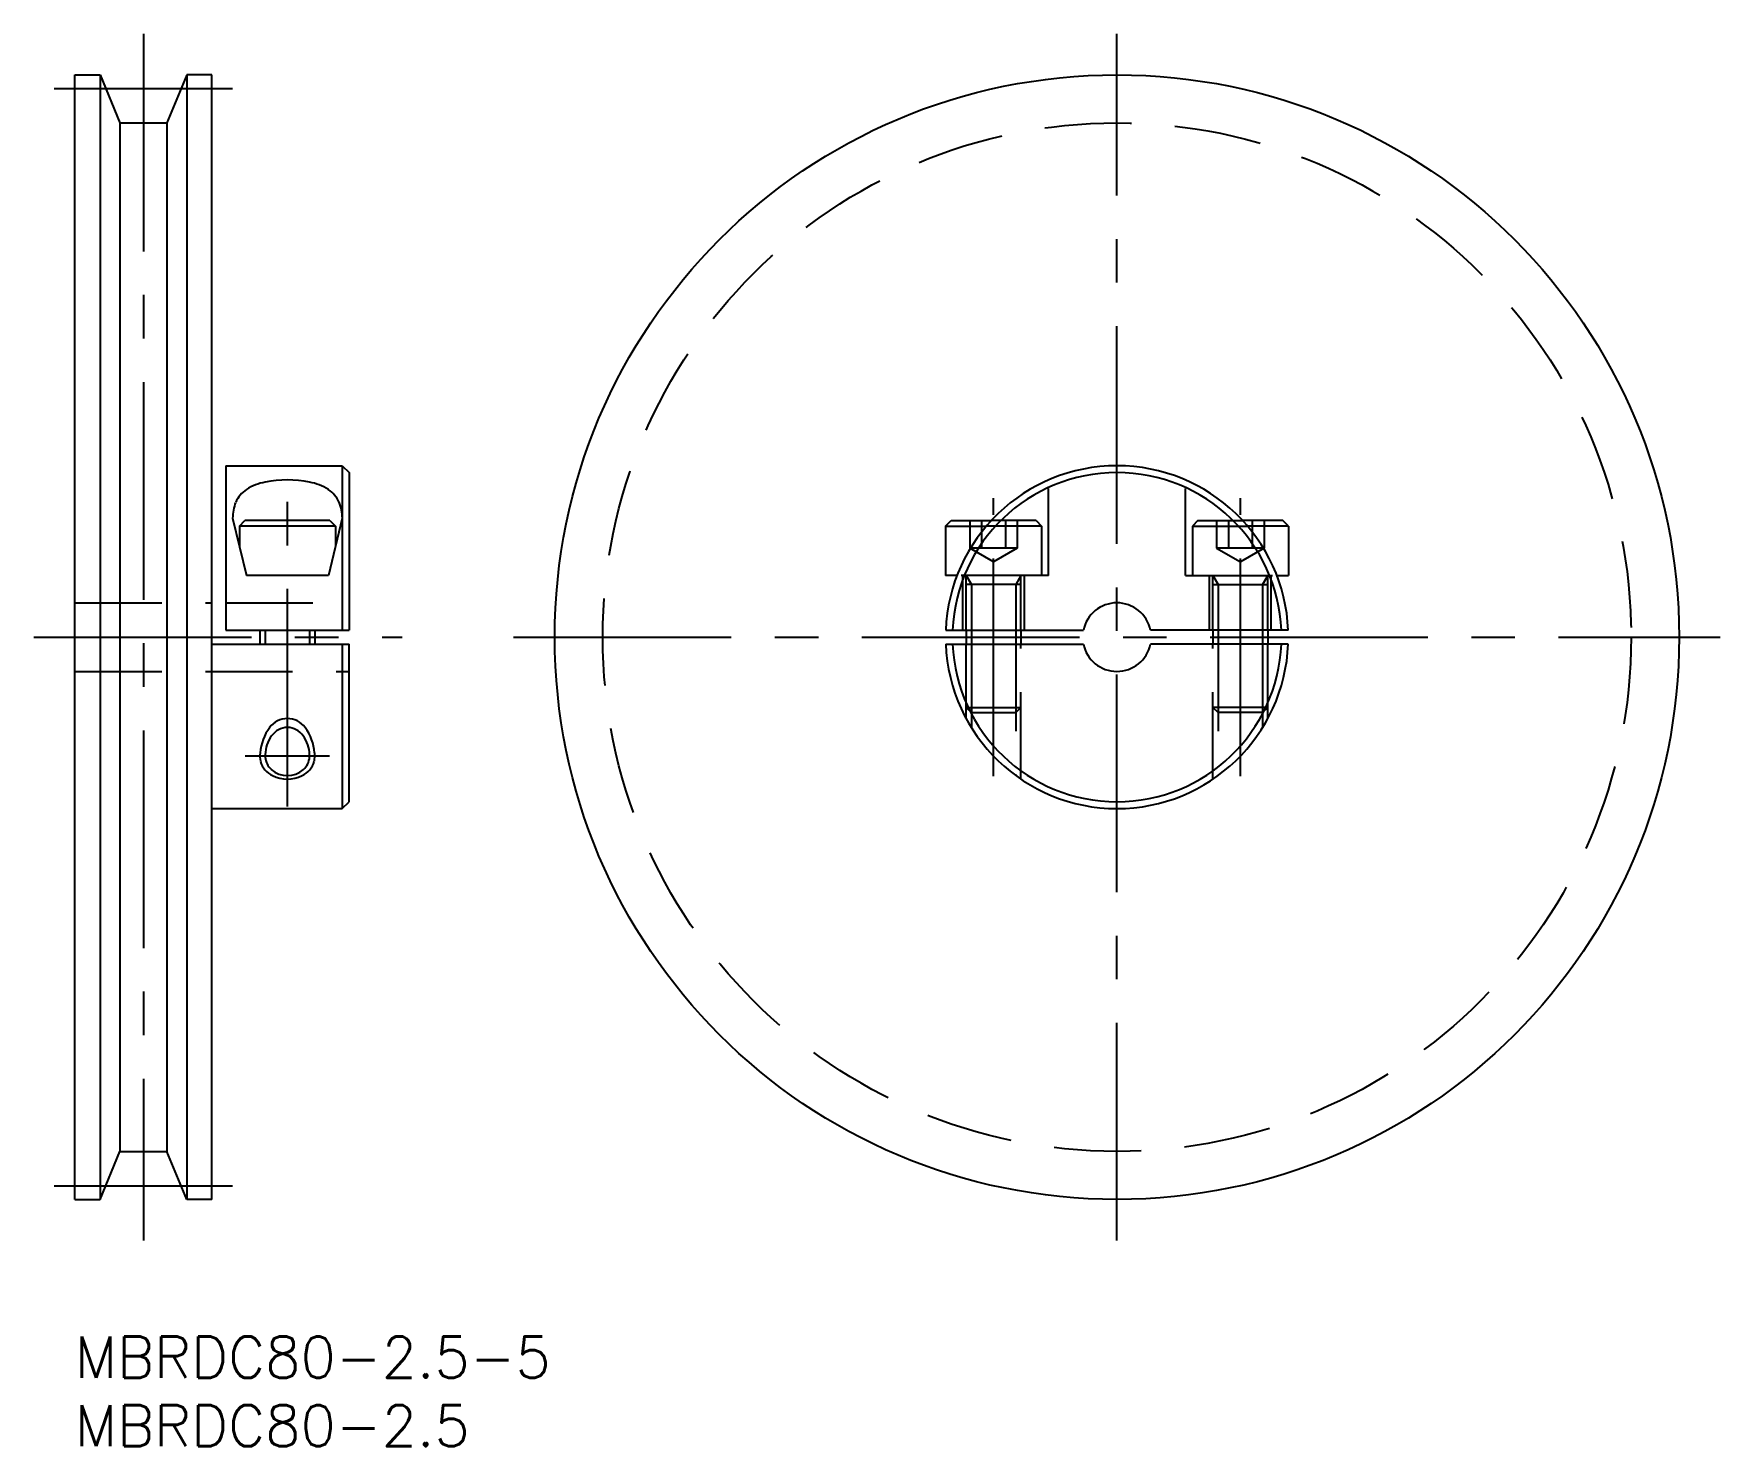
# Model space of a CAD drawing. Extents: x -3 to 120, y -8 to 95.
import ezdxf

# ---------------------------------------------------------------- set-up
doc = ezdxf.new("R2010")
doc.units = 0
doc.header["$LTSCALE"] = 0.5
doc.linetypes.add('CENTER', pattern=[50.8, 31.75, -6.35, 6.35, -6.35])
doc.linetypes.add('DASHED', pattern=[19.05, 12.7, -6.35])
for name, color, linetype in [('MSM_CENTER', 1, 'CENTER'), ('MSM_CONTINUOUS', 7, 'CONTINUOUS'), ('MSM_DASHED', 4, 'DASHED'), ('MSM_NARROW', 5, 'CONTINUOUS'), ('MSM_PART_NUMBER', 7, 'CONTINUOUS')]:
    doc.layers.add(name, color=color, linetype=linetype)
doc.styles.get("Standard").update_dxf_attribs({"font": 'txt.shx', "height": 3, "bigfont": 'bigfont.shx'})

# ---------------------------------------------------------------- blocks, each defined once
blk = doc.blocks.new('*U2')
at = {"layer": 'MSM_PART_NUMBER'}
blk.add_text('MBRDC80-2.5-5', height=3, dxfattribs=at).set_placement((0, -3))
blk = doc.blocks.new('*U3')
at = {"layer": 'MSM_PART_NUMBER'}
blk.add_text('MBRDC80-2.5', height=3, dxfattribs=at).set_placement((0, -8))

msp = doc.modelspace()

# ---------------------------------------------------------------- linework, layer by layer
at = {"layer": 'MSM_CENTER'}
for p, q in [((5, 95), (5, 7)), ((76, 7), (76, 95)), ((-1.5, 91), (11.5, 91)), ((15.5, 38.64), (15.5, 61.5)), ((67, 40.86), (67, 61.14)), ((85, 40.86), (85, 61.14)), ((-3, 51), (23.87, 51)), ((32, 51), (120, 51)), ((18.57, 42.33), (12.43, 42.33)), ((-1.5, 11), (11.5, 11))]:
    msp.add_line(p, q, dxfattribs=at)
at = {"layer": 'MSM_CONTINUOUS'}
for p, q in [((0, 92), (1.84, 92)), ((0, 10), (0, 92)), ((1.84, 92), (1.84, 10)), ((1.84, 92), (3.29, 88.5)), ((8.16, 92), (6.71, 88.5)), ((8.16, 92), (8.16, 10)), ((10, 92), (8.16, 92)), ((10, 10), (10, 92)), ((3.29, 88.5), (6.71, 88.5)), ((3.29, 88.5), (3.29, 13.5)), ((6.71, 88.5), (6.71, 13.5)), ((11, 63.5), (11, 51.5)), ((11, 63.5), (19.5, 63.5)), ((19.5, 63.5), (20, 63)), ((19.5, 63.5), (19.5, 51.5)), ((20, 63), (20, 51.5)), ((11.5, 59.67), (12.51, 55.5)), ((12, 59.1), (12.4, 59.5)), ((19, 59.1), (12, 59.1)), ((12, 59.1), (12, 57.62)), ((18.6, 59.5), (12.4, 59.5)), ((19.5, 59.67), (18.49, 55.5)), ((18.6, 59.5), (19, 59.1)), ((19, 59.1), (19, 57.62)), ((63.5, 59.1), (63.9, 59.5)), ((63.5, 59.1), (63.5, 55.5)), ((63.5, 59.1), (66.48, 59.1)), ((63.9, 59.5), (66.83, 59.5)), ((88.1, 59.5), (85.17, 59.5)), ((88.5, 59.1), (85.52, 59.1)), ((88.5, 59.1), (88.1, 59.5)), ((88.5, 59.1), (88.5, 55.5)), ((18.49, 55.5), (12.51, 55.5)), ((64.34, 55.5), (63.5, 55.5)), ((87.66, 55.5), (88.5, 55.5)), ((10, 50.5), (20, 50.5)), ((11, 51.5), (20, 51.5)), ((13.5, 51.5), (13.5, 50.5)), ((17.5, 51.5), (17.5, 50.5)), ((19.5, 50.5), (19.5, 38.5)), ((20, 39), (20, 50.5)), ((63.51, 51.5), (73.55, 51.5)), ((63.51, 50.5), (73.55, 50.5)), ((65, 51.5), (65, 50.5)), ((69, 51.5), (69, 50.5)), ((88.49, 51.5), (78.45, 51.5)), ((88.49, 50.5), (78.45, 50.5)), ((83, 51.5), (83, 50.5)), ((87, 51.5), (87, 50.5)), ((10, 38.5), (19.5, 38.5)), ((19.5, 38.5), (20, 39)), ((1.84, 10), (3.29, 13.5)), ((3.29, 13.5), (6.71, 13.5)), ((8.16, 10), (6.71, 13.5)), ((0, 10), (1.84, 10)), ((10, 10), (8.16, 10))]:
    msp.add_line(p, q, dxfattribs=at)
msp.add_circle((76, 51), 41, dxfattribs=at)
for centre, radius, start, end in [((76, 51), 12.5, 2.2924, 177.7076), ((76, 51), 12, 2.388, 177.612), ((13.67, 60), 2.11, 122.997, 156.8018), ((14.57, 58.48), 3.88, 100.1844, 122.0082), ((15.5, 53.95), 8.51, 79.0512, 100.9488), ((16.43, 58.48), 3.88, 57.9918, 79.8156), ((17.38, 60.05), 2.04, 22.4236, 57.2938), ((15.3, 59.54), 3.8, 160.176, 178.0433), ((15.95, 59.57), 3.56, 1.6506, 20.7687), ((76, 51), 2.5, 11.537, 168.463), ((76, 51), 12.5, 182.2924, 357.7076), ((76, 51), 12, 182.388, 357.612), ((76, 51), 2.5, 191.537, 348.463), ((15.5, 43.03), 1.38, 33.7362, 146.2638), ((16.29, 42.37), 2.41, 143.6619, 178.2993), ((14.71, 42.37), 2.41, 1.7007, 36.3381), ((15.7, 42.33), 1.82, 176.487, 182.3963), ((15.22, 42.35), 1.34, 184.3619, 228.4903), ((15.78, 42.35), 1.34, 311.5097, 355.6381), ((15.3, 42.33), 1.82, 357.6037, 3.513), ((15.5, 42.7), 1.79, 229.1155, 310.8845)]:
    msp.add_arc(centre, radius, start, end, dxfattribs=at)
at = {"layer": 'MSM_DASHED'}
for p, q in [((71, 55.5), (71, 62.46)), ((81, 55.5), (81, 62.46)), ((65.27, 59.5), (65.27, 57.5)), ((66.13, 59.5), (66.13, 57.5)), ((70.5, 59.1), (66.48, 59.1)), ((70.1, 59.5), (66.83, 59.5)), ((67.87, 59.5), (67.87, 57.5)), ((68.73, 59.5), (68.73, 57.5)), ((70.1, 59.5), (70.5, 59.1)), ((70.5, 59.1), (70.5, 55.5)), ((81.9, 59.5), (81.5, 59.1)), ((81.5, 59.1), (81.5, 55.5)), ((81.5, 59.1), (85.52, 59.1)), ((81.9, 59.5), (85.17, 59.5)), ((83.27, 59.5), (83.27, 57.5)), ((84.13, 59.5), (84.13, 57.5)), ((85.87, 59.5), (85.87, 57.5)), ((86.73, 59.5), (86.73, 57.5)), ((67, 56.5), (65.27, 57.5)), ((68.73, 57.5), (65.27, 57.5)), ((68.73, 57.5), (67, 56.5)), ((83.27, 57.5), (85, 56.5)), ((86.73, 57.5), (83.27, 57.5)), ((86.73, 57.5), (85, 56.5)), ((71, 55.5), (64.34, 55.5)), ((64.75, 51.5), (64.75, 55.5)), ((65, 55.5), (65.38, 54.84)), ((65, 51.5), (65, 55.5)), ((69, 55.5), (68.62, 54.84)), ((69, 51.5), (69, 55.5)), ((69.25, 51.5), (69.25, 55.5)), ((81, 55.5), (87.66, 55.5)), ((82.75, 51.5), (82.75, 55.5)), ((83, 55.5), (83.38, 54.84)), ((83, 51.5), (83, 55.5)), ((87, 55.5), (86.62, 54.84)), ((87, 51.5), (87, 55.5)), ((87.25, 51.5), (87.25, 55.5)), ((69, 54.84), (65, 54.84)), ((65.38, 54.84), (65.38, 51.5)), ((68.62, 54.84), (68.62, 51.5)), ((83, 54.84), (87, 54.84)), ((83.38, 54.84), (83.38, 51.5)), ((86.62, 54.84), (86.62, 51.5)), ((0, 53.5), (10, 53.5)), ((11, 53.5), (20, 53.5)), ((65, 45.06), (65, 50.5)), ((65.38, 50.5), (65.38, 44.41)), ((68.62, 50.5), (68.62, 40.91)), ((69, 40.64), (69, 50.5)), ((83, 40.64), (83, 50.5)), ((83.38, 50.5), (83.38, 40.91)), ((86.62, 50.5), (86.62, 44.41)), ((87, 45.06), (87, 50.5)), ((0, 48.5), (20, 48.5)), ((65, 45.88), (69, 45.88)), ((65, 45.88), (65.38, 45.5)), ((68.62, 45.5), (69, 45.88)), ((87, 45.88), (83, 45.88)), ((83.38, 45.5), (83, 45.88)), ((87, 45.88), (86.62, 45.5)), ((65.38, 45.5), (68.62, 45.5)), ((86.62, 45.5), (83.38, 45.5))]:
    msp.add_line(p, q, dxfattribs=at)
msp.add_circle((76, 51), 37.5, dxfattribs=at)
at = {"layer": 'MSM_NARROW'}
for p, q in [((13.88, 51.5), (13.88, 50.5)), ((17.12, 51.5), (17.12, 50.5)), ((65.38, 51.5), (65.38, 50.5)), ((68.62, 51.5), (68.62, 50.5)), ((83.38, 51.5), (83.38, 50.5)), ((86.62, 51.5), (86.62, 50.5))]:
    msp.add_line(p, q, dxfattribs=at)
for centre, radius, start, end in [((17.04, 42.3), 3.53, 143.2972, 175.8736), ((15.5, 43.45), 1.61, 36.4892, 143.5108), ((13.96, 42.3), 3.53, 4.1264, 36.7028), ((15.8, 42.33), 2.3, 174.3826, 189.5822), ((15.07, 42.36), 1.59, 195.3631, 246.0163), ((15.93, 42.36), 1.59, 293.9837, 344.6369), ((15.2, 42.33), 2.3, 350.4178, 5.6174), ((15.5, 42.97), 2.32, 242.2871, 297.7129)]:
    msp.add_arc(centre, radius, start, end, dxfattribs=at)

# ---------------------------------------------------------------- block references
at = {"layer": 'MSM_CONTINUOUS'}
for name in ['*U2', '*U3']:
    msp.add_blockref(name, (0, 0), dxfattribs=at)

doc.saveas('drawing.dxf')
